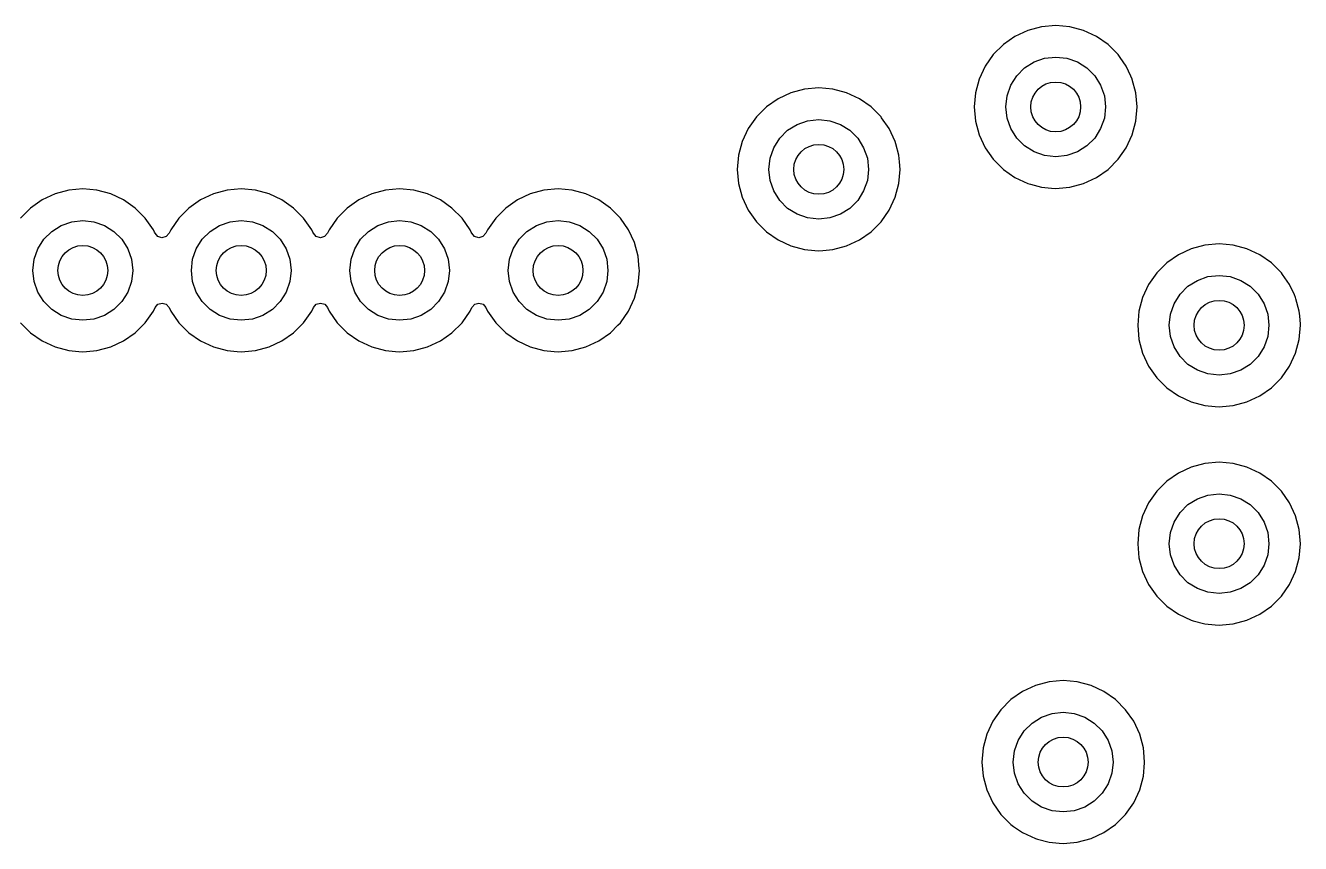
# Model space of a CAD drawing. Extents: x 2.85 to 10.26, y -4.55 to -2.42.
# Drawn here: x 8.506 to 9.311, y -3.441 to -2.925 of the extents above; entities that cross this region are included whole.
import ezdxf

# ---------------------------------------------------------------- set-up
doc = ezdxf.new("R2010")
doc.units = 0
doc.header["$MEASUREMENT"] = 0
doc.layers.add('BLACK', color=7, linetype='CONTINUOUS')

msp = doc.modelspace()

# ---------------------------------------------------------------- linework, layer by layer
at = {"layer": 'BLACK', "linetype": 'CONTINUOUS'}
for p, q in [((9.13911, -2.92808), (9.13099, -2.93187)), ((9.14777, -2.92576), (9.13911, -2.92808)), ((9.13911, -2.92808), (9.13911, -2.92808)), ((9.15669, -2.92498), (9.14777, -2.92576)), ((9.14777, -2.92576), (9.14777, -2.92576)), ((9.16562, -2.92576), (9.15669, -2.92498)), ((9.15669, -2.92498), (9.15669, -2.92498)), ((9.17427, -2.92808), (9.16562, -2.92576)), ((9.16562, -2.92576), (9.16562, -2.92576)), ((9.16562, -2.92576), (9.16562, -2.92576)), ((9.16562, -2.92576), (9.16562, -2.92576)), ((9.16562, -2.92576), (9.16562, -2.92576)), ((9.18239, -2.93187), (9.17427, -2.92808)), ((9.17427, -2.92808), (9.17427, -2.92808)), ((9.12366, -2.93701), (9.11732, -2.94334)), ((9.13099, -2.93187), (9.12366, -2.93701)), ((9.13099, -2.93187), (9.13099, -2.93187)), ((9.18973, -2.93701), (9.18239, -2.93187)), ((9.18239, -2.93187), (9.18239, -2.93187)), ((9.19606, -2.94334), (9.18973, -2.93701)), ((9.11732, -2.94334), (9.11218, -2.95068)), ((9.14303, -2.948), (9.14968, -2.94567)), ((9.14968, -2.94567), (9.15669, -2.94488)), ((9.15669, -2.94488), (9.1637, -2.94567)), ((9.1637, -2.94567), (9.17036, -2.948)), ((9.19736, -2.94518), (9.19606, -2.94334)), ((9.2012, -2.95068), (9.19736, -2.94518)), ((9.11218, -2.95068), (9.1084, -2.9588)), ((9.11218, -2.95068), (9.11218, -2.95068)), ((9.13207, -2.95674), (9.13706, -2.95175)), ((9.13706, -2.95175), (9.14303, -2.948)), ((9.17036, -2.948), (9.17633, -2.95175)), ((9.17633, -2.95175), (9.18132, -2.95674)), ((9.20415, -2.957), (9.2012, -2.95068)), ((9.1084, -2.9588), (9.10608, -2.96745)), ((9.1084, -2.9588), (9.1084, -2.9588)), ((9.12832, -2.96271), (9.13207, -2.95674)), ((9.18132, -2.95674), (9.18507, -2.96271)), ((9.20499, -2.9588), (9.20415, -2.957)), ((9.20507, -2.95911), (9.20499, -2.9588)), ((9.20499, -2.9588), (9.20499, -2.9588)), ((9.20731, -2.96745), (9.20507, -2.95911)), ((8.98951, -2.96745), (8.98139, -2.97124)), ((8.99816, -2.96513), (8.98951, -2.96745)), ((8.98951, -2.96745), (8.98951, -2.96745)), ((9.00709, -2.96435), (8.99816, -2.96513)), ((8.99816, -2.96513), (8.99816, -2.96513)), ((9.01601, -2.96513), (9.00709, -2.96435)), ((9.00709, -2.96435), (9.00709, -2.96435)), ((9.02466, -2.96745), (9.01601, -2.96513)), ((9.01601, -2.96513), (9.01601, -2.96513)), ((9.01601, -2.96513), (9.01601, -2.96513)), ((9.01601, -2.96513), (9.01601, -2.96513)), ((9.01601, -2.96513), (9.01601, -2.96513)), ((9.02467, -2.96745), (9.02466, -2.96745)), ((9.03278, -2.97124), (9.02467, -2.96745)), ((9.10608, -2.96745), (9.1053, -2.97638)), ((9.10608, -2.96745), (9.10608, -2.96745)), ((9.1252, -2.97638), (9.12599, -2.96937)), ((9.12599, -2.96937), (9.12832, -2.96271)), ((9.18507, -2.96271), (9.1874, -2.96937)), ((9.1874, -2.96937), (9.18819, -2.97638)), ((9.20809, -2.97638), (9.20731, -2.96745)), ((8.97405, -2.97638), (8.96771, -2.98271)), ((8.98139, -2.97124), (8.97405, -2.97638)), ((8.98139, -2.97124), (8.98139, -2.97124)), ((9.04012, -2.97638), (9.03278, -2.97124)), ((9.03278, -2.97124), (9.03278, -2.97124)), ((9.04013, -2.97638), (9.04012, -2.97638)), ((9.04646, -2.98271), (9.04013, -2.97638)), ((9.1053, -2.97638), (9.10608, -2.9853)), ((9.1053, -2.97638), (9.1053, -2.97638)), ((9.12599, -2.98339), (9.1252, -2.97638)), ((9.18819, -2.97638), (9.1874, -2.98339)), ((9.20731, -2.9853), (9.20809, -2.97638)), ((9.20809, -2.97638), (9.20809, -2.97638)), ((8.96771, -2.98271), (8.96258, -2.99005)), ((8.99342, -2.98737), (9.00008, -2.98504)), ((9.00008, -2.98504), (9.00709, -2.98425)), ((9.00709, -2.98425), (9.0141, -2.98504)), ((9.0141, -2.98504), (9.02075, -2.98737)), ((9.04681, -2.98322), (9.04646, -2.98271)), ((9.0516, -2.99005), (9.04681, -2.98322)), ((9.10608, -2.9853), (9.10608, -2.9853)), ((9.10608, -2.9853), (9.1084, -2.99396)), ((9.12832, -2.99004), (9.12599, -2.98339)), ((9.1874, -2.98339), (9.18507, -2.99004)), ((9.20499, -2.99396), (9.20731, -2.9853)), ((8.96258, -2.99005), (8.95879, -2.99817)), ((8.96258, -2.99005), (8.96258, -2.99005)), ((8.98246, -2.99611), (8.98745, -2.99112)), ((8.98745, -2.99112), (8.99342, -2.98737)), ((9.02075, -2.98737), (9.02672, -2.99112)), ((9.02672, -2.99112), (9.03171, -2.99611)), ((9.05538, -2.99817), (9.0516, -2.99005)), ((9.1084, -2.99396), (9.1084, -2.99396)), ((9.1084, -2.99396), (9.11218, -3.00208)), ((9.13207, -2.99602), (9.12832, -2.99004)), ((9.18507, -2.99004), (9.18132, -2.99602)), ((9.2012, -3.00208), (9.20499, -2.99396)), ((8.95879, -2.99817), (8.95647, -3.00682)), ((8.95879, -2.99817), (8.95879, -2.99817)), ((8.97638, -3.00874), (8.97871, -3.00208)), ((8.97871, -3.00208), (8.98246, -2.99611)), ((9.03171, -2.99611), (9.03546, -3.00208)), ((9.03546, -3.00208), (9.03779, -3.00874)), ((9.05577, -2.9996), (9.05538, -2.99817)), ((9.05538, -2.99817), (9.05538, -2.99817)), ((9.0577, -3.00682), (9.05577, -2.9996)), ((9.11218, -3.00208), (9.11218, -3.00208)), ((9.11218, -3.00208), (9.11732, -3.00941)), ((9.13706, -3.001), (9.13207, -2.99602)), ((9.14303, -3.00475), (9.13706, -3.001)), ((9.17633, -3.001), (9.17036, -3.00475)), ((9.18132, -2.99602), (9.17633, -3.001)), ((9.19606, -3.00941), (9.2012, -3.00208)), ((8.95647, -3.00682), (8.95569, -3.01575)), ((8.95647, -3.00682), (8.95647, -3.00682)), ((8.97559, -3.01575), (8.97638, -3.00874)), ((9.03779, -3.00874), (9.03858, -3.01575)), ((9.05807, -3.01099), (9.0577, -3.00682)), ((9.11732, -3.00941), (9.12366, -3.01575)), ((9.14968, -3.00708), (9.14303, -3.00475)), ((9.15669, -3.00787), (9.14968, -3.00708)), ((9.1637, -3.00708), (9.15669, -3.00787)), ((9.17036, -3.00475), (9.1637, -3.00708)), ((9.18973, -3.01575), (9.19606, -3.00941)), ((8.95569, -3.01575), (8.95647, -3.02467)), ((8.95569, -3.01575), (8.95569, -3.01575)), ((8.97638, -3.02276), (8.97559, -3.01575)), ((9.03858, -3.01575), (9.03779, -3.02276)), ((9.0577, -3.02467), (9.05848, -3.01575)), ((9.05848, -3.01575), (9.05807, -3.01099)), ((9.05848, -3.01575), (9.05848, -3.01575)), ((9.05848, -3.01575), (9.05848, -3.01575)), ((9.12366, -3.01575), (9.12366, -3.01575)), ((9.12366, -3.01575), (9.13099, -3.02089)), ((9.18239, -3.02089), (9.18973, -3.01575)), ((8.95647, -3.02467), (8.95647, -3.02467)), ((8.95647, -3.02467), (8.95879, -3.03333)), ((8.97871, -3.02941), (8.97638, -3.02276)), ((9.03779, -3.02276), (9.03546, -3.02941)), ((9.05538, -3.03333), (9.0577, -3.02467)), ((9.13099, -3.02089), (9.13911, -3.02467)), ((9.13911, -3.02467), (9.13911, -3.02467)), ((9.13911, -3.02467), (9.13911, -3.02467)), ((9.13911, -3.02467), (9.14068, -3.02509)), ((9.14068, -3.02509), (9.14777, -3.02699)), ((9.16562, -3.02699), (9.17427, -3.02467)), ((9.17427, -3.02467), (9.18239, -3.02089)), ((8.52494, -3.03123), (8.51682, -3.03502)), ((8.53359, -3.02891), (8.52494, -3.03123)), ((8.52494, -3.03123), (8.52494, -3.03123)), ((8.5336, -3.02891), (8.53359, -3.02891)), ((8.54252, -3.02813), (8.5336, -3.02891)), ((8.55144, -3.02891), (8.54252, -3.02813)), ((8.54252, -3.02813), (8.54252, -3.02813)), ((8.5601, -3.03123), (8.55144, -3.02891)), ((8.55144, -3.02891), (8.55144, -3.02891)), ((8.55144, -3.02891), (8.55144, -3.02891)), ((8.55144, -3.02891), (8.55144, -3.02891)), ((8.55144, -3.02891), (8.55144, -3.02891)), ((8.56822, -3.03502), (8.5601, -3.03123)), ((8.5601, -3.03123), (8.5601, -3.03123)), ((8.62494, -3.03123), (8.61682, -3.03502)), ((8.63359, -3.02891), (8.62494, -3.03123)), ((8.62494, -3.03123), (8.62494, -3.03123)), ((8.64252, -3.02813), (8.63359, -3.02891)), ((8.63359, -3.02891), (8.63359, -3.02891)), ((8.65144, -3.02891), (8.64252, -3.02813)), ((8.64252, -3.02813), (8.64252, -3.02813)), ((8.6601, -3.03123), (8.65144, -3.02891)), ((8.65144, -3.02891), (8.65144, -3.02891)), ((8.65144, -3.02891), (8.65144, -3.02891)), ((8.65144, -3.02891), (8.65144, -3.02891)), ((8.65144, -3.02891), (8.65144, -3.02891)), ((8.66822, -3.03502), (8.6601, -3.03123)), ((8.6601, -3.03123), (8.6601, -3.03123)), ((8.72494, -3.03123), (8.71682, -3.03502)), ((8.73359, -3.02891), (8.72494, -3.03123)), ((8.72494, -3.03123), (8.72494, -3.03123)), ((8.74252, -3.02813), (8.73359, -3.02891)), ((8.73359, -3.02891), (8.73359, -3.02891)), ((8.75144, -3.02891), (8.74252, -3.02813)), ((8.74252, -3.02813), (8.74252, -3.02813)), ((8.7601, -3.03123), (8.75144, -3.02891)), ((8.75144, -3.02891), (8.75144, -3.02891)), ((8.75144, -3.02891), (8.75144, -3.02891)), ((8.75144, -3.02891), (8.75144, -3.02891)), ((8.75144, -3.02891), (8.75144, -3.02891)), ((8.76822, -3.03502), (8.7601, -3.03123)), ((8.7601, -3.03123), (8.7601, -3.03123)), ((8.82494, -3.03123), (8.81682, -3.03502)), ((8.83359, -3.02891), (8.82494, -3.03123)), ((8.82494, -3.03123), (8.82494, -3.03123)), ((8.84252, -3.02813), (8.83359, -3.02891)), ((8.83359, -3.02891), (8.83359, -3.02891)), ((8.85144, -3.02891), (8.84252, -3.02813)), ((8.84252, -3.02813), (8.84252, -3.02813)), ((8.8601, -3.03123), (8.85144, -3.02891)), ((8.85144, -3.02891), (8.85144, -3.02891)), ((8.85144, -3.02891), (8.85144, -3.02891)), ((8.85144, -3.02891), (8.85144, -3.02891)), ((8.85144, -3.02891), (8.85144, -3.02891)), ((8.86822, -3.03502), (8.8601, -3.03123)), ((8.8601, -3.03123), (8.8601, -3.03123)), ((8.95879, -3.03333), (8.95879, -3.03333)), ((8.95879, -3.03333), (8.96258, -3.04145)), ((8.98246, -3.03539), (8.97871, -3.02941)), ((9.03546, -3.02941), (9.03171, -3.03539)), ((9.0516, -3.04145), (9.05538, -3.03333)), ((9.14777, -3.02699), (9.15414, -3.02755)), ((9.15414, -3.02755), (9.15669, -3.02777)), ((9.15669, -3.02777), (9.15892, -3.02758)), ((9.15669, -3.02777), (9.15669, -3.02777)), ((9.15669, -3.02777), (9.15669, -3.02777)), ((9.15892, -3.02758), (9.16562, -3.02699)), ((8.50948, -3.04016), (8.50315, -3.04649)), ((8.51682, -3.03502), (8.50948, -3.04016)), ((8.51682, -3.03502), (8.51682, -3.03502)), ((8.57556, -3.04016), (8.56822, -3.03502)), ((8.56822, -3.03502), (8.56822, -3.03502)), ((8.58189, -3.04649), (8.57556, -3.04016)), ((8.60948, -3.04016), (8.60315, -3.04649)), ((8.61682, -3.03502), (8.60948, -3.04016)), ((8.61682, -3.03502), (8.61682, -3.03502)), ((8.67556, -3.04016), (8.66822, -3.03502)), ((8.66822, -3.03502), (8.66822, -3.03502)), ((8.68189, -3.04649), (8.67556, -3.04016)), ((8.70948, -3.04016), (8.70315, -3.04649)), ((8.71682, -3.03502), (8.70948, -3.04016)), ((8.71682, -3.03502), (8.71682, -3.03502)), ((8.77556, -3.04016), (8.76822, -3.03502)), ((8.76822, -3.03502), (8.76822, -3.03502)), ((8.78189, -3.04649), (8.77556, -3.04016)), ((8.80948, -3.04016), (8.80315, -3.04649)), ((8.81682, -3.03502), (8.80948, -3.04016)), ((8.81682, -3.03502), (8.81682, -3.03502)), ((8.87556, -3.04016), (8.86822, -3.03502)), ((8.86822, -3.03502), (8.86822, -3.03502)), ((8.88189, -3.04649), (8.87556, -3.04016)), ((8.96258, -3.04145), (8.96258, -3.04145)), ((8.96258, -3.04145), (8.96771, -3.04879)), ((8.98745, -3.04037), (8.98246, -3.03539)), ((8.99342, -3.04412), (8.98745, -3.04037)), ((9.02672, -3.04037), (9.02075, -3.04412)), ((9.03171, -3.03539), (9.02672, -3.04037)), ((9.04646, -3.04879), (9.0516, -3.04145)), ((8.52885, -3.05115), (8.53551, -3.04882)), ((8.53551, -3.04882), (8.54252, -3.04803)), ((8.54252, -3.04803), (8.54953, -3.04882)), ((8.54953, -3.04882), (8.55619, -3.05115)), ((8.58703, -3.05383), (8.58189, -3.04649)), ((8.58189, -3.04649), (8.58189, -3.04649)), ((8.60315, -3.04649), (8.59801, -3.05383)), ((8.62885, -3.05115), (8.63551, -3.04882)), ((8.63551, -3.04882), (8.64252, -3.04803)), ((8.64252, -3.04803), (8.64953, -3.04882)), ((8.64953, -3.04882), (8.65619, -3.05115)), ((8.68703, -3.05383), (8.68189, -3.04649)), ((8.68189, -3.04649), (8.68189, -3.04649)), ((8.70315, -3.04649), (8.69801, -3.05383)), ((8.72885, -3.05115), (8.73551, -3.04882)), ((8.73551, -3.04882), (8.74252, -3.04803)), ((8.74252, -3.04803), (8.74953, -3.04882)), ((8.74953, -3.04882), (8.75619, -3.05115)), ((8.78703, -3.05383), (8.78189, -3.04649)), ((8.78189, -3.04649), (8.78189, -3.04649)), ((8.80315, -3.04649), (8.79801, -3.05383)), ((8.82885, -3.05115), (8.83551, -3.04882)), ((8.83551, -3.04882), (8.84252, -3.04803)), ((8.84252, -3.04803), (8.84953, -3.04882)), ((8.84953, -3.04882), (8.85619, -3.05115)), ((8.88703, -3.05383), (8.88189, -3.04649)), ((8.88189, -3.04649), (8.88189, -3.04649)), ((8.96771, -3.04879), (8.97405, -3.05512)), ((9.00008, -3.04645), (8.99342, -3.04412)), ((9.00709, -3.04724), (9.00008, -3.04645)), ((9.0141, -3.04645), (9.00709, -3.04724)), ((9.02075, -3.04412), (9.0141, -3.04645)), ((9.04012, -3.05512), (9.04646, -3.04879)), ((8.5179, -3.05989), (8.52288, -3.0549)), ((8.52288, -3.0549), (8.52885, -3.05115)), ((8.55619, -3.05115), (8.56216, -3.0549)), ((8.56216, -3.0549), (8.56714, -3.05989)), ((8.58776, -3.05539), (8.58703, -3.05383)), ((8.5881, -3.05611), (8.58776, -3.05539)), ((8.58985, -3.05814), (8.5881, -3.05611)), ((8.59248, -3.05893), (8.58985, -3.05814)), ((8.59513, -3.05818), (8.59248, -3.05893)), ((8.59694, -3.05611), (8.59513, -3.05818)), ((8.59801, -3.05383), (8.59694, -3.05611)), ((8.59801, -3.05383), (8.59801, -3.05383)), ((8.6179, -3.05989), (8.62288, -3.0549)), ((8.62288, -3.0549), (8.62885, -3.05115)), ((8.65619, -3.05115), (8.66216, -3.0549)), ((8.66216, -3.0549), (8.66714, -3.05989)), ((8.68776, -3.05539), (8.68703, -3.05383)), ((8.6881, -3.05611), (8.68776, -3.05539)), ((8.68985, -3.05814), (8.6881, -3.05611)), ((8.69248, -3.05893), (8.68985, -3.05814)), ((8.69513, -3.05818), (8.69248, -3.05893)), ((8.69694, -3.05611), (8.69513, -3.05818)), ((8.69801, -3.05383), (8.69694, -3.05611)), ((8.69801, -3.05383), (8.69801, -3.05383)), ((8.7179, -3.05989), (8.72288, -3.0549)), ((8.72288, -3.0549), (8.72885, -3.05115)), ((8.75619, -3.05115), (8.76216, -3.0549)), ((8.76216, -3.0549), (8.76714, -3.05989)), ((8.78776, -3.05539), (8.78703, -3.05383)), ((8.7881, -3.05611), (8.78776, -3.05539)), ((8.78985, -3.05814), (8.7881, -3.05611)), ((8.79248, -3.05893), (8.78985, -3.05814)), ((8.79513, -3.05818), (8.79248, -3.05893)), ((8.79694, -3.05611), (8.79513, -3.05818)), ((8.79801, -3.05383), (8.79694, -3.05611)), ((8.79801, -3.05383), (8.79801, -3.05383)), ((8.8179, -3.05989), (8.82288, -3.0549)), ((8.82288, -3.0549), (8.82885, -3.05115)), ((8.85619, -3.05115), (8.86216, -3.0549)), ((8.86216, -3.0549), (8.86714, -3.05989)), ((8.89082, -3.06195), (8.88703, -3.05383)), ((8.97405, -3.05512), (8.97405, -3.05512)), ((8.97405, -3.05512), (8.98139, -3.06026)), ((9.03278, -3.06026), (9.04012, -3.05512)), ((8.51181, -3.07252), (8.51414, -3.06586)), ((8.51414, -3.06586), (8.5179, -3.05989)), ((8.56714, -3.05989), (8.5709, -3.06586)), ((8.5709, -3.06586), (8.57323, -3.07252)), ((8.61181, -3.07252), (8.61414, -3.06586)), ((8.61414, -3.06586), (8.6179, -3.05989)), ((8.66714, -3.05989), (8.6709, -3.06586)), ((8.6709, -3.06586), (8.67323, -3.07252)), ((8.71181, -3.07252), (8.71414, -3.06586)), ((8.71414, -3.06586), (8.7179, -3.05989)), ((8.76714, -3.05989), (8.7709, -3.06586)), ((8.7709, -3.06586), (8.77323, -3.07252)), ((8.81181, -3.07252), (8.81414, -3.06586)), ((8.81414, -3.06586), (8.8179, -3.05989)), ((8.86714, -3.05989), (8.8709, -3.06586)), ((8.8709, -3.06586), (8.87323, -3.07252)), ((8.89314, -3.0706), (8.89082, -3.06195)), ((8.98139, -3.06026), (8.98951, -3.06404)), ((8.98951, -3.06404), (8.99816, -3.06636)), ((8.99816, -3.06636), (9.00454, -3.06692)), ((9.00958, -3.06693), (9.01601, -3.06636)), ((9.01601, -3.06636), (9.02467, -3.06404)), ((9.02467, -3.06404), (9.03278, -3.06026)), ((9.24226, -3.06588), (9.23414, -3.06966)), ((9.25092, -3.06356), (9.24226, -3.06588)), ((9.24226, -3.06588), (9.24226, -3.06588)), ((9.25984, -3.06278), (9.25092, -3.06356)), ((9.25092, -3.06356), (9.25092, -3.06356)), ((9.26877, -3.06356), (9.25984, -3.06278)), ((9.25984, -3.06278), (9.25984, -3.06278)), ((9.27742, -3.06588), (9.26877, -3.06356)), ((9.26877, -3.06356), (9.26877, -3.06356)), ((9.26877, -3.06356), (9.26877, -3.06356)), ((9.26877, -3.06356), (9.26877, -3.06356)), ((9.26877, -3.06356), (9.26877, -3.06356)), ((9.28554, -3.06966), (9.27742, -3.06588)), ((9.27742, -3.06588), (9.27742, -3.06588)), ((8.51102, -3.07953), (8.51181, -3.07252)), ((8.57323, -3.07252), (8.57402, -3.07953)), ((8.61102, -3.07953), (8.61181, -3.07252)), ((8.67323, -3.07252), (8.67402, -3.07953)), ((8.71102, -3.07953), (8.71181, -3.07252)), ((8.77323, -3.07252), (8.77402, -3.07953)), ((8.81102, -3.07953), (8.81181, -3.07252)), ((8.87323, -3.07252), (8.87402, -3.07953)), ((8.89361, -3.07599), (8.89314, -3.0706)), ((9.00454, -3.06692), (9.00709, -3.06714)), ((9.00709, -3.06714), (9.00958, -3.06693)), ((9.00709, -3.06714), (9.00709, -3.06714)), ((9.00709, -3.06714), (9.00709, -3.06714)), ((9.22681, -3.0748), (9.22047, -3.08114)), ((9.23414, -3.06966), (9.22681, -3.0748)), ((9.23414, -3.06966), (9.23414, -3.06966)), ((9.29288, -3.0748), (9.28554, -3.06966)), ((9.28554, -3.06966), (9.28554, -3.06966)), ((9.29921, -3.08114), (9.29288, -3.0748)), ((8.51181, -3.08654), (8.51102, -3.07953)), ((8.57402, -3.07953), (8.57323, -3.08654)), ((8.61181, -3.08654), (8.61102, -3.07953)), ((8.67402, -3.07953), (8.67323, -3.08654)), ((8.71181, -3.08654), (8.71102, -3.07953)), ((8.77402, -3.07953), (8.77323, -3.08654)), ((8.81181, -3.08654), (8.81102, -3.07953)), ((8.87402, -3.07953), (8.87323, -3.08654)), ((8.89314, -3.08845), (8.89392, -3.07953)), ((8.89381, -3.07835), (8.89361, -3.07599)), ((8.89392, -3.07953), (8.89381, -3.07835)), ((9.22047, -3.08114), (9.21533, -3.08848)), ((9.25283, -3.08347), (9.25984, -3.08268)), ((9.25984, -3.08268), (9.26685, -3.08347)), ((9.29988, -3.08209), (9.29921, -3.08114)), ((9.30435, -3.08848), (9.29988, -3.08209)), ((8.51414, -3.09319), (8.51181, -3.08654)), ((8.57323, -3.08654), (8.5709, -3.09319)), ((8.61414, -3.09319), (8.61181, -3.08654)), ((8.67323, -3.08654), (8.6709, -3.09319)), ((8.71414, -3.09319), (8.71181, -3.08654)), ((8.77323, -3.08654), (8.7709, -3.09319)), ((8.81414, -3.09319), (8.81181, -3.08654)), ((8.87323, -3.08654), (8.8709, -3.09319)), ((8.89082, -3.09711), (8.89314, -3.08845)), ((9.21533, -3.08848), (9.21155, -3.09659)), ((9.21533, -3.08848), (9.21533, -3.08848)), ((9.23522, -3.09454), (9.24021, -3.08955)), ((9.24021, -3.08955), (9.24618, -3.0858)), ((9.24618, -3.0858), (9.25283, -3.08347)), ((9.26685, -3.08347), (9.27351, -3.0858)), ((9.27351, -3.0858), (9.27948, -3.08955)), ((9.27948, -3.08955), (9.28447, -3.09454)), ((9.30735, -3.0949), (9.30435, -3.08848)), ((8.5179, -3.09917), (8.51414, -3.09319)), ((8.5709, -3.09319), (8.56714, -3.09917)), ((8.6179, -3.09917), (8.61414, -3.09319)), ((8.6709, -3.09319), (8.66714, -3.09917)), ((8.7179, -3.09917), (8.71414, -3.09319)), ((8.7709, -3.09319), (8.76714, -3.09917)), ((8.8179, -3.09917), (8.81414, -3.09319)), ((8.8709, -3.09319), (8.86714, -3.09917)), ((8.88703, -3.10523), (8.89082, -3.09711)), ((9.21155, -3.09659), (9.20923, -3.10525)), ((9.21155, -3.09659), (9.21155, -3.09659)), ((9.23147, -3.10051), (9.23522, -3.09454)), ((9.28447, -3.09454), (9.28822, -3.10051)), ((9.30814, -3.09659), (9.30735, -3.0949)), ((9.30835, -3.09737), (9.30814, -3.09659)), ((9.30814, -3.09659), (9.30814, -3.09659)), ((9.31046, -3.10525), (9.30835, -3.09737)), ((8.52288, -3.10415), (8.5179, -3.09917)), ((8.52885, -3.1079), (8.52288, -3.10415)), ((8.56216, -3.10415), (8.55619, -3.1079)), ((8.56714, -3.09917), (8.56216, -3.10415)), ((8.58189, -3.11256), (8.58703, -3.10523)), ((8.58703, -3.10523), (8.5881, -3.10294)), ((8.5881, -3.10294), (8.58991, -3.10088)), ((8.58991, -3.10088), (8.59256, -3.10012)), ((8.59256, -3.10012), (8.59519, -3.10092)), ((8.59519, -3.10092), (8.59694, -3.10294)), ((8.59694, -3.10294), (8.59801, -3.10523)), ((8.59801, -3.10523), (8.59801, -3.10523)), ((8.59801, -3.10523), (8.60315, -3.11256)), ((8.62288, -3.10415), (8.6179, -3.09917)), ((8.62885, -3.1079), (8.62288, -3.10415)), ((8.66216, -3.10415), (8.65619, -3.1079)), ((8.66714, -3.09917), (8.66216, -3.10415)), ((8.68189, -3.11256), (8.68703, -3.10523)), ((8.68703, -3.10523), (8.6881, -3.10294)), ((8.6881, -3.10294), (8.68991, -3.10088)), ((8.68991, -3.10088), (8.69256, -3.10012)), ((8.69256, -3.10012), (8.69519, -3.10092)), ((8.69519, -3.10092), (8.69694, -3.10294)), ((8.69694, -3.10294), (8.69801, -3.10523)), ((8.69801, -3.10523), (8.69801, -3.10523)), ((8.69801, -3.10523), (8.70315, -3.11256)), ((8.72288, -3.10415), (8.7179, -3.09917)), ((8.72885, -3.1079), (8.72288, -3.10415)), ((8.76216, -3.10415), (8.75619, -3.1079)), ((8.76714, -3.09917), (8.76216, -3.10415)), ((8.78189, -3.11256), (8.78703, -3.10523)), ((8.78703, -3.10523), (8.7881, -3.10294)), ((8.7881, -3.10294), (8.78991, -3.10088)), ((8.78991, -3.10088), (8.79256, -3.10012)), ((8.79256, -3.10012), (8.79519, -3.10092)), ((8.79519, -3.10092), (8.79694, -3.10294)), ((8.79694, -3.10294), (8.79801, -3.10523)), ((8.79801, -3.10523), (8.79801, -3.10523)), ((8.79801, -3.10523), (8.80315, -3.11256)), ((8.82288, -3.10415), (8.8179, -3.09917)), ((8.82885, -3.1079), (8.82288, -3.10415)), ((8.86216, -3.10415), (8.85619, -3.1079)), ((8.86714, -3.09917), (8.86216, -3.10415)), ((8.88189, -3.11256), (8.88703, -3.10523)), ((9.20923, -3.10525), (9.20845, -3.11417)), ((9.20923, -3.10525), (9.20923, -3.10525)), ((9.22914, -3.10716), (9.23147, -3.10051)), ((9.28822, -3.10051), (9.29055, -3.10716)), ((9.31072, -3.10825), (9.31046, -3.10525)), ((8.50315, -3.11256), (8.50948, -3.1189)), ((8.53551, -3.11023), (8.52885, -3.1079)), ((8.54252, -3.11102), (8.53551, -3.11023)), ((8.54953, -3.11023), (8.54252, -3.11102)), ((8.55619, -3.1079), (8.54953, -3.11023)), ((8.57556, -3.1189), (8.58189, -3.11256)), ((8.60315, -3.11256), (8.60948, -3.1189)), ((8.63551, -3.11023), (8.62885, -3.1079)), ((8.64252, -3.11102), (8.63551, -3.11023)), ((8.64953, -3.11023), (8.64252, -3.11102)), ((8.65619, -3.1079), (8.64953, -3.11023)), ((8.67556, -3.1189), (8.68189, -3.11256)), ((8.70315, -3.11256), (8.70948, -3.1189)), ((8.73551, -3.11023), (8.72885, -3.1079)), ((8.74252, -3.11102), (8.73551, -3.11023)), ((8.74953, -3.11023), (8.74252, -3.11102)), ((8.75619, -3.1079), (8.74953, -3.11023)), ((8.77556, -3.1189), (8.78189, -3.11256)), ((8.80315, -3.11256), (8.80948, -3.1189)), ((8.83551, -3.11023), (8.82885, -3.1079)), ((8.84252, -3.11102), (8.83551, -3.11023)), ((8.84953, -3.11023), (8.84252, -3.11102)), ((8.85619, -3.1079), (8.84953, -3.11023)), ((8.87556, -3.1189), (8.88028, -3.11417)), ((8.88028, -3.11417), (8.88189, -3.11256)), ((9.20845, -3.11417), (9.20923, -3.1231)), ((9.20845, -3.11417), (9.20845, -3.11417)), ((9.22835, -3.11417), (9.22914, -3.10716)), ((9.22914, -3.12118), (9.22835, -3.11417)), ((9.29055, -3.10716), (9.29134, -3.11417)), ((9.29134, -3.11417), (9.29055, -3.12118)), ((9.31046, -3.1231), (9.31124, -3.11417)), ((9.31118, -3.11347), (9.31072, -3.10825)), ((9.31124, -3.11417), (9.31118, -3.11347)), ((9.31124, -3.11417), (9.31124, -3.11417)), ((8.50948, -3.1189), (8.50948, -3.1189)), ((8.50948, -3.1189), (8.51682, -3.12404)), ((8.56822, -3.12404), (8.57556, -3.1189)), ((8.60948, -3.1189), (8.60948, -3.1189)), ((8.60948, -3.1189), (8.61682, -3.12404)), ((8.66822, -3.12404), (8.67556, -3.1189)), ((8.70948, -3.1189), (8.70948, -3.1189)), ((8.70948, -3.1189), (8.71682, -3.12404)), ((8.76822, -3.12404), (8.77556, -3.1189)), ((8.80948, -3.1189), (8.80948, -3.1189)), ((8.80948, -3.1189), (8.81682, -3.12404)), ((8.86822, -3.12404), (8.87556, -3.1189)), ((9.20923, -3.1231), (9.20923, -3.1231)), ((9.20923, -3.1231), (9.21155, -3.13175)), ((9.23147, -3.12784), (9.22914, -3.12118)), ((9.29055, -3.12118), (9.28822, -3.12784)), ((9.30814, -3.13175), (9.31046, -3.1231)), ((8.51682, -3.12404), (8.52494, -3.12782)), ((8.52494, -3.12782), (8.53359, -3.13014)), ((8.53359, -3.13014), (8.53997, -3.1307)), ((8.53997, -3.1307), (8.54252, -3.13092)), ((8.54252, -3.13092), (8.54475, -3.13073)), ((8.54252, -3.13092), (8.54252, -3.13092)), ((8.54252, -3.13092), (8.54252, -3.13092)), ((8.54475, -3.13073), (8.55144, -3.13014)), ((8.55144, -3.13014), (8.5601, -3.12782)), ((8.5601, -3.12782), (8.56822, -3.12404)), ((8.61682, -3.12404), (8.62494, -3.12782)), ((8.62494, -3.12782), (8.63359, -3.13014)), ((8.63359, -3.13014), (8.63997, -3.1307)), ((8.63997, -3.1307), (8.64252, -3.13092)), ((8.64252, -3.13092), (8.64475, -3.13073)), ((8.64252, -3.13092), (8.64252, -3.13092)), ((8.64252, -3.13092), (8.64252, -3.13092)), ((8.64475, -3.13073), (8.65144, -3.13014)), ((8.65144, -3.13014), (8.6601, -3.12782)), ((8.6601, -3.12782), (8.66822, -3.12404)), ((8.71682, -3.12404), (8.72494, -3.12782)), ((8.72494, -3.12782), (8.73359, -3.13014)), ((8.73359, -3.13014), (8.73997, -3.1307)), ((8.73997, -3.1307), (8.74252, -3.13092)), ((8.74252, -3.13092), (8.74475, -3.13073)), ((8.74252, -3.13092), (8.74252, -3.13092)), ((8.74252, -3.13092), (8.74252, -3.13092)), ((8.74475, -3.13073), (8.75144, -3.13014)), ((8.75144, -3.13014), (8.7601, -3.12782)), ((8.7601, -3.12782), (8.76822, -3.12404)), ((8.81682, -3.12404), (8.82494, -3.12782)), ((8.82494, -3.12782), (8.83359, -3.13014)), ((8.83359, -3.13014), (8.83997, -3.1307)), ((8.83997, -3.1307), (8.84252, -3.13092)), ((8.84252, -3.13092), (8.84475, -3.13073)), ((8.84252, -3.13092), (8.84252, -3.13092)), ((8.84252, -3.13092), (8.84252, -3.13092)), ((8.84475, -3.13073), (8.85144, -3.13014)), ((8.85144, -3.13014), (8.8601, -3.12782)), ((8.8601, -3.12782), (8.86822, -3.12404)), ((9.23522, -3.13381), (9.23147, -3.12784)), ((9.28822, -3.12784), (9.28447, -3.13381)), ((9.21155, -3.13175), (9.21155, -3.13175)), ((9.21155, -3.13175), (9.21533, -3.13987)), ((9.24021, -3.1388), (9.23522, -3.13381)), ((9.24618, -3.14255), (9.24021, -3.1388)), ((9.27948, -3.1388), (9.27351, -3.14255)), ((9.28447, -3.13381), (9.27948, -3.1388)), ((9.30435, -3.13987), (9.30814, -3.13175)), ((9.21533, -3.13987), (9.21533, -3.13987)), ((9.21533, -3.13987), (9.22047, -3.14721)), ((9.22047, -3.14721), (9.22681, -3.15355)), ((9.25283, -3.14488), (9.24618, -3.14255)), ((9.25984, -3.14567), (9.25283, -3.14488)), ((9.26685, -3.14488), (9.25984, -3.14567)), ((9.27351, -3.14255), (9.26685, -3.14488)), ((9.29288, -3.15355), (9.29921, -3.14721)), ((9.29921, -3.14721), (9.30435, -3.13987)), ((9.22681, -3.15355), (9.22681, -3.15355)), ((9.22681, -3.15355), (9.23414, -3.15868)), ((9.28554, -3.15868), (9.29288, -3.15355)), ((9.23414, -3.15868), (9.24226, -3.16247)), ((9.24226, -3.16247), (9.25092, -3.16479)), ((9.26877, -3.16479), (9.27742, -3.16247)), ((9.27742, -3.16247), (9.28554, -3.15868)), ((9.25092, -3.16479), (9.25729, -3.16535)), ((9.25729, -3.16535), (9.25984, -3.16557)), ((9.25984, -3.16557), (9.26207, -3.16537)), ((9.25984, -3.16557), (9.25984, -3.16557)), ((9.25984, -3.16557), (9.25984, -3.16557)), ((9.26207, -3.16537), (9.26877, -3.16479)), ((9.25092, -3.20135), (9.24226, -3.20367)), ((9.25984, -3.20057), (9.25092, -3.20135)), ((9.25092, -3.20135), (9.25092, -3.20135)), ((9.26877, -3.20135), (9.25984, -3.20057)), ((9.25984, -3.20057), (9.25984, -3.20057)), ((9.27742, -3.20367), (9.26877, -3.20135)), ((9.26877, -3.20135), (9.26877, -3.20135)), ((9.26877, -3.20135), (9.26877, -3.20135)), ((9.26877, -3.20135), (9.26877, -3.20135)), ((9.26877, -3.20135), (9.26877, -3.20135)), ((9.23414, -3.20746), (9.22681, -3.2126)), ((9.24226, -3.20367), (9.23414, -3.20746)), ((9.23414, -3.20746), (9.23414, -3.20746)), ((9.24226, -3.20367), (9.24226, -3.20367)), ((9.28554, -3.20746), (9.27742, -3.20367)), ((9.27742, -3.20367), (9.27742, -3.20367)), ((9.29288, -3.2126), (9.28554, -3.20746)), ((9.28554, -3.20746), (9.28554, -3.20746)), ((9.22047, -3.21893), (9.21533, -3.22627)), ((9.22681, -3.2126), (9.22047, -3.21893)), ((9.29921, -3.21893), (9.29288, -3.2126)), ((9.30435, -3.22627), (9.29921, -3.21893)), ((9.29921, -3.21893), (9.29921, -3.21893)), ((9.21533, -3.22627), (9.21155, -3.23439)), ((9.21533, -3.22627), (9.21533, -3.22627)), ((9.23522, -3.23233), (9.24021, -3.22734)), ((9.24021, -3.22734), (9.24618, -3.22359)), ((9.24618, -3.22359), (9.25283, -3.22126)), ((9.25283, -3.22126), (9.25984, -3.22047)), ((9.25984, -3.22047), (9.26685, -3.22126)), ((9.26685, -3.22126), (9.27351, -3.22359)), ((9.27351, -3.22359), (9.27948, -3.22734)), ((9.27948, -3.22734), (9.28447, -3.23233)), ((9.30814, -3.23439), (9.30435, -3.22627)), ((9.21155, -3.23439), (9.20923, -3.24304)), ((9.21155, -3.23439), (9.21155, -3.23439)), ((9.23147, -3.2383), (9.23522, -3.23233)), ((9.28447, -3.23233), (9.28822, -3.2383)), ((9.31046, -3.24304), (9.30814, -3.23439)), ((9.20923, -3.24304), (9.20845, -3.25197)), ((9.20923, -3.24304), (9.20923, -3.24304)), ((9.22914, -3.24496), (9.23147, -3.2383)), ((9.28822, -3.2383), (9.29055, -3.24496)), ((9.31124, -3.25197), (9.31046, -3.24304)), ((9.22835, -3.25197), (9.22914, -3.24496)), ((9.29055, -3.24496), (9.29134, -3.25197)), ((9.20845, -3.25197), (9.20923, -3.26089)), ((9.20845, -3.25197), (9.20845, -3.25197)), ((9.22914, -3.25898), (9.22835, -3.25197)), ((9.23147, -3.26563), (9.22914, -3.25898)), ((9.29055, -3.25898), (9.28822, -3.26563)), ((9.29134, -3.25197), (9.29055, -3.25898)), ((9.31046, -3.26089), (9.31124, -3.25197)), ((9.31124, -3.25197), (9.31124, -3.25197)), ((9.20923, -3.26089), (9.20923, -3.26089)), ((9.20923, -3.26089), (9.21155, -3.26955)), ((9.23522, -3.27161), (9.23147, -3.26563)), ((9.28822, -3.26563), (9.28447, -3.27161)), ((9.30814, -3.26955), (9.31046, -3.26089)), ((9.21155, -3.26955), (9.21155, -3.26955)), ((9.21155, -3.26955), (9.21533, -3.27767)), ((9.24021, -3.27659), (9.23522, -3.27161)), ((9.28447, -3.27161), (9.27948, -3.27659)), ((9.30435, -3.27767), (9.30814, -3.26955)), ((9.21533, -3.27767), (9.21533, -3.27767)), ((9.21533, -3.27767), (9.22047, -3.28501)), ((9.24618, -3.28035), (9.24021, -3.27659)), ((9.25283, -3.28267), (9.24618, -3.28035)), ((9.25984, -3.28346), (9.25283, -3.28267)), ((9.26685, -3.28267), (9.25984, -3.28346)), ((9.27351, -3.28035), (9.26685, -3.28267)), ((9.27948, -3.27659), (9.27351, -3.28035)), ((9.29921, -3.28501), (9.30435, -3.27767)), ((9.22047, -3.28501), (9.22681, -3.29134)), ((9.22681, -3.29134), (9.22681, -3.29134)), ((9.22681, -3.29134), (9.23414, -3.29648)), ((9.28554, -3.29648), (9.29288, -3.29134)), ((9.29288, -3.29134), (9.29921, -3.28501)), ((9.23414, -3.29648), (9.24226, -3.30027)), ((9.27742, -3.30027), (9.28554, -3.29648)), ((9.24226, -3.30027), (9.24226, -3.30027)), ((9.24226, -3.30027), (9.24226, -3.30027)), ((9.24226, -3.30027), (9.24341, -3.30057)), ((9.24341, -3.30057), (9.25092, -3.30258)), ((9.25092, -3.30258), (9.25729, -3.30314)), ((9.25729, -3.30314), (9.25984, -3.30336)), ((9.25984, -3.30336), (9.26207, -3.30317)), ((9.25984, -3.30336), (9.25984, -3.30336)), ((9.25984, -3.30336), (9.25984, -3.30336)), ((9.26207, -3.30317), (9.26877, -3.30258)), ((9.26877, -3.30258), (9.27742, -3.30027)), ((9.15249, -3.33915), (9.14384, -3.34147)), ((9.16142, -3.33837), (9.15249, -3.33915)), ((9.15249, -3.33915), (9.15249, -3.33915)), ((9.17034, -3.33915), (9.16142, -3.33837)), ((9.16142, -3.33837), (9.16142, -3.33837)), ((9.179, -3.34147), (9.17034, -3.33915)), ((9.17034, -3.33915), (9.17034, -3.33915)), ((9.17034, -3.33915), (9.17034, -3.33915)), ((9.17034, -3.33915), (9.17034, -3.33915)), ((9.17034, -3.33915), (9.17034, -3.33915)), ((9.13572, -3.34525), (9.12838, -3.35039)), ((9.14384, -3.34147), (9.13572, -3.34525)), ((9.13572, -3.34525), (9.13572, -3.34525)), ((9.14384, -3.34147), (9.14384, -3.34147)), ((9.18712, -3.34525), (9.179, -3.34147)), ((9.179, -3.34147), (9.179, -3.34147)), ((9.19445, -3.35039), (9.18712, -3.34525)), ((9.18712, -3.34525), (9.18712, -3.34525)), ((9.12838, -3.35039), (9.12205, -3.35673)), ((9.20079, -3.35673), (9.19445, -3.35039)), ((9.11691, -3.36407), (9.11312, -3.37219)), ((9.12205, -3.35673), (9.11691, -3.36407)), ((9.11691, -3.36407), (9.11691, -3.36407)), ((9.14178, -3.36514), (9.14775, -3.36139)), ((9.14775, -3.36139), (9.15441, -3.35906)), ((9.15441, -3.35906), (9.16142, -3.35827)), ((9.16142, -3.35827), (9.16843, -3.35906)), ((9.16843, -3.35906), (9.17508, -3.36139)), ((9.17508, -3.36139), (9.18105, -3.36514)), ((9.20593, -3.36407), (9.20079, -3.35673)), ((9.20079, -3.35673), (9.20079, -3.35673)), ((9.20971, -3.37219), (9.20593, -3.36407)), ((9.11312, -3.37219), (9.1108, -3.38084)), ((9.11312, -3.37219), (9.11312, -3.37219)), ((9.13304, -3.3761), (9.13679, -3.37013)), ((9.13679, -3.37013), (9.14178, -3.36514)), ((9.18105, -3.36514), (9.18604, -3.37013)), ((9.18604, -3.37013), (9.18979, -3.3761)), ((9.21203, -3.38084), (9.20971, -3.37219)), ((9.13071, -3.38276), (9.13304, -3.3761)), ((9.18979, -3.3761), (9.19212, -3.38276)), ((9.1108, -3.38084), (9.11002, -3.38976)), ((9.1108, -3.38084), (9.1108, -3.38084)), ((9.12992, -3.38976), (9.13071, -3.38276)), ((9.19212, -3.38276), (9.19291, -3.38976)), ((9.21227, -3.38358), (9.21203, -3.38084)), ((9.21281, -3.38976), (9.21227, -3.38358)), ((9.11002, -3.38976), (9.1108, -3.39869)), ((9.11002, -3.38976), (9.11002, -3.38976)), ((9.13071, -3.39677), (9.12992, -3.38976)), ((9.13304, -3.40343), (9.13071, -3.39677)), ((9.19212, -3.39677), (9.18979, -3.40343)), ((9.19291, -3.38976), (9.19212, -3.39677)), ((9.21203, -3.39869), (9.21276, -3.39034)), ((9.21276, -3.39034), (9.21281, -3.38976)), ((9.21281, -3.38976), (9.21281, -3.38976)), ((9.1108, -3.39869), (9.1108, -3.39869)), ((9.1108, -3.39869), (9.11312, -3.40734)), ((9.13679, -3.4094), (9.13304, -3.40343)), ((9.18979, -3.40343), (9.18604, -3.4094)), ((9.20971, -3.40734), (9.21203, -3.39869)), ((9.11312, -3.40734), (9.11312, -3.40734)), ((9.11312, -3.40734), (9.11691, -3.41546)), ((9.14178, -3.41439), (9.13679, -3.4094)), ((9.18604, -3.4094), (9.18105, -3.41439)), ((9.20593, -3.41546), (9.20971, -3.40734)), ((9.11691, -3.41546), (9.11691, -3.41546)), ((9.11691, -3.41546), (9.12205, -3.4228)), ((9.14775, -3.41814), (9.14178, -3.41439)), ((9.15441, -3.42047), (9.14775, -3.41814)), ((9.16142, -3.42126), (9.15441, -3.42047)), ((9.16843, -3.42047), (9.16142, -3.42126)), ((9.17508, -3.41814), (9.16843, -3.42047)), ((9.18105, -3.41439), (9.17508, -3.41814)), ((9.20079, -3.4228), (9.20593, -3.41546)), ((9.12205, -3.4228), (9.12838, -3.42914)), ((9.19445, -3.42914), (9.20079, -3.4228)), ((9.12838, -3.42914), (9.1301, -3.43034)), ((9.1301, -3.43034), (9.13572, -3.43427)), ((9.13572, -3.43427), (9.14384, -3.43806)), ((9.179, -3.43806), (9.18712, -3.43427)), ((9.18712, -3.43427), (9.19445, -3.42914)), ((9.14384, -3.43806), (9.14384, -3.43806)), ((9.14384, -3.43806), (9.14384, -3.43806)), ((9.14384, -3.43806), (9.14528, -3.43845)), ((9.14528, -3.43845), (9.15249, -3.44038)), ((9.15249, -3.44038), (9.15887, -3.44094)), ((9.15887, -3.44094), (9.16142, -3.44116)), ((9.16142, -3.44116), (9.16365, -3.44096)), ((9.16142, -3.44116), (9.16142, -3.44116)), ((9.16142, -3.44116), (9.16142, -3.44116)), ((9.16365, -3.44096), (9.17034, -3.44038)), ((9.17034, -3.44038), (9.179, -3.43806))]:
    msp.add_line(p, q, dxfattribs=at)
at = {"layer": 'BLACK'}
for centre in [(9.15669, -2.97638), (9.00709, -3.01575), (8.54252, -3.07953), (8.64252, -3.07953), (8.74252, -3.07953), (8.84252, -3.07953), (9.25984, -3.11417), (9.25984, -3.25197), (9.16142, -3.38976)]:
    msp.add_circle(centre, 0.01575, dxfattribs=at)

doc.saveas('drawing.dxf')
